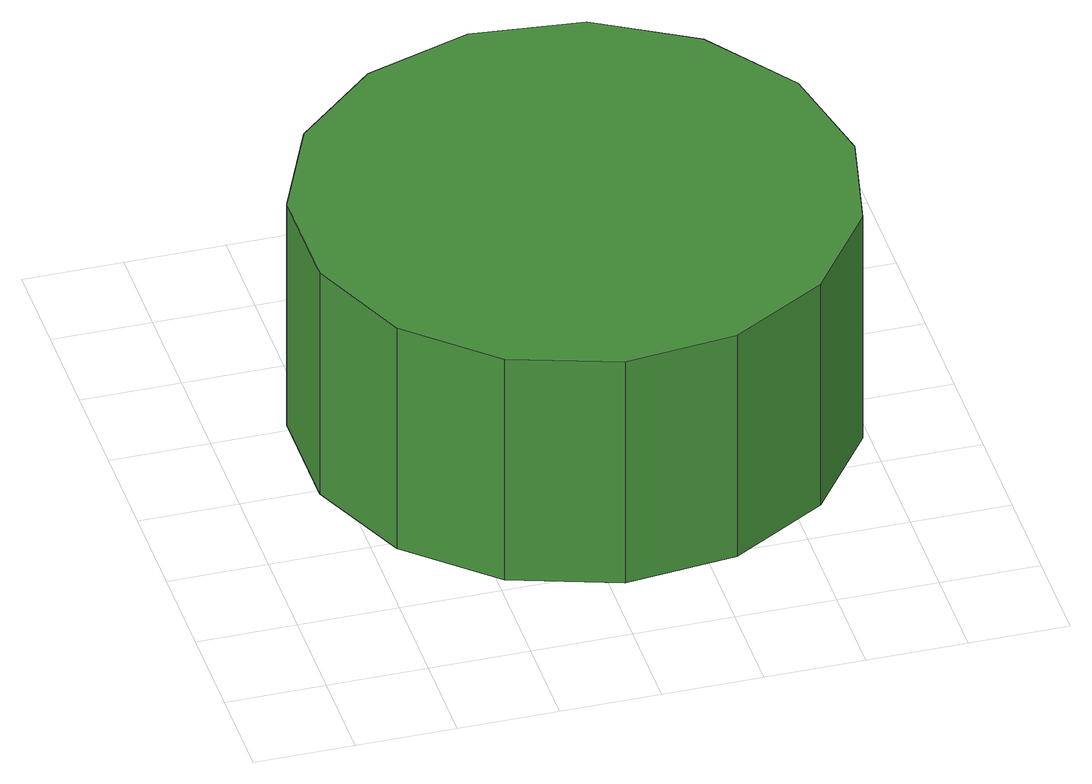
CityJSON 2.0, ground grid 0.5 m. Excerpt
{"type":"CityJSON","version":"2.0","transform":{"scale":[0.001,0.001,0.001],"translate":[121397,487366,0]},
"CityObjects":{
"tree1":{"type":"SolitaryVegetationObject","attributes":{"function":"something"},"geometry":[{"type":"MultiSurface","lod":"1","boundaries":[[[0,1,2,3,4,5,6,7,8,9,10,11,12,13,14]],[[15,16,17,18,19,20,21,22,23,24,25,26,27,28,29]],[[0,29,28,1]],[[1,28,27,2]],[[2,27,26,3]],[[3,26,25,4]],[[4,25,24,5]],[[5,24,23,6]],[[6,23,22,7]],[[7,22,21,8]],[[8,21,20,9]],[[9,20,19,10]],[[10,19,18,11]],[[11,18,17,12]],[[12,17,16,13]],[[13,16,15,14]],[[14,15,29,0]]]}]}
},
"vertices":[
[3084,1758,1695],[2966,2313,1695],[2632,2773,1695],[2141,3056,1695],[1576,3116,1695],[1037,2940,1695],[615,2561,1695],[384,2042,1695],[384,1474,1695],[615,956,1695],[1037,576,1695],[1576,401,1695],[2141,460,1695],[2632,744,1695],[2966,1203,1695],[2966,1203,405],[2632,744,405],[2141,460,405],[1576,401,405],[1037,576,405],[615,956,405],[384,1474,405],[384,2042,405],[615,2561,405],[1037,2940,405],[1576,3116,405],[2141,3056,405],[2632,2773,405],[2966,2313,405],[3084,1758,405]
]}
